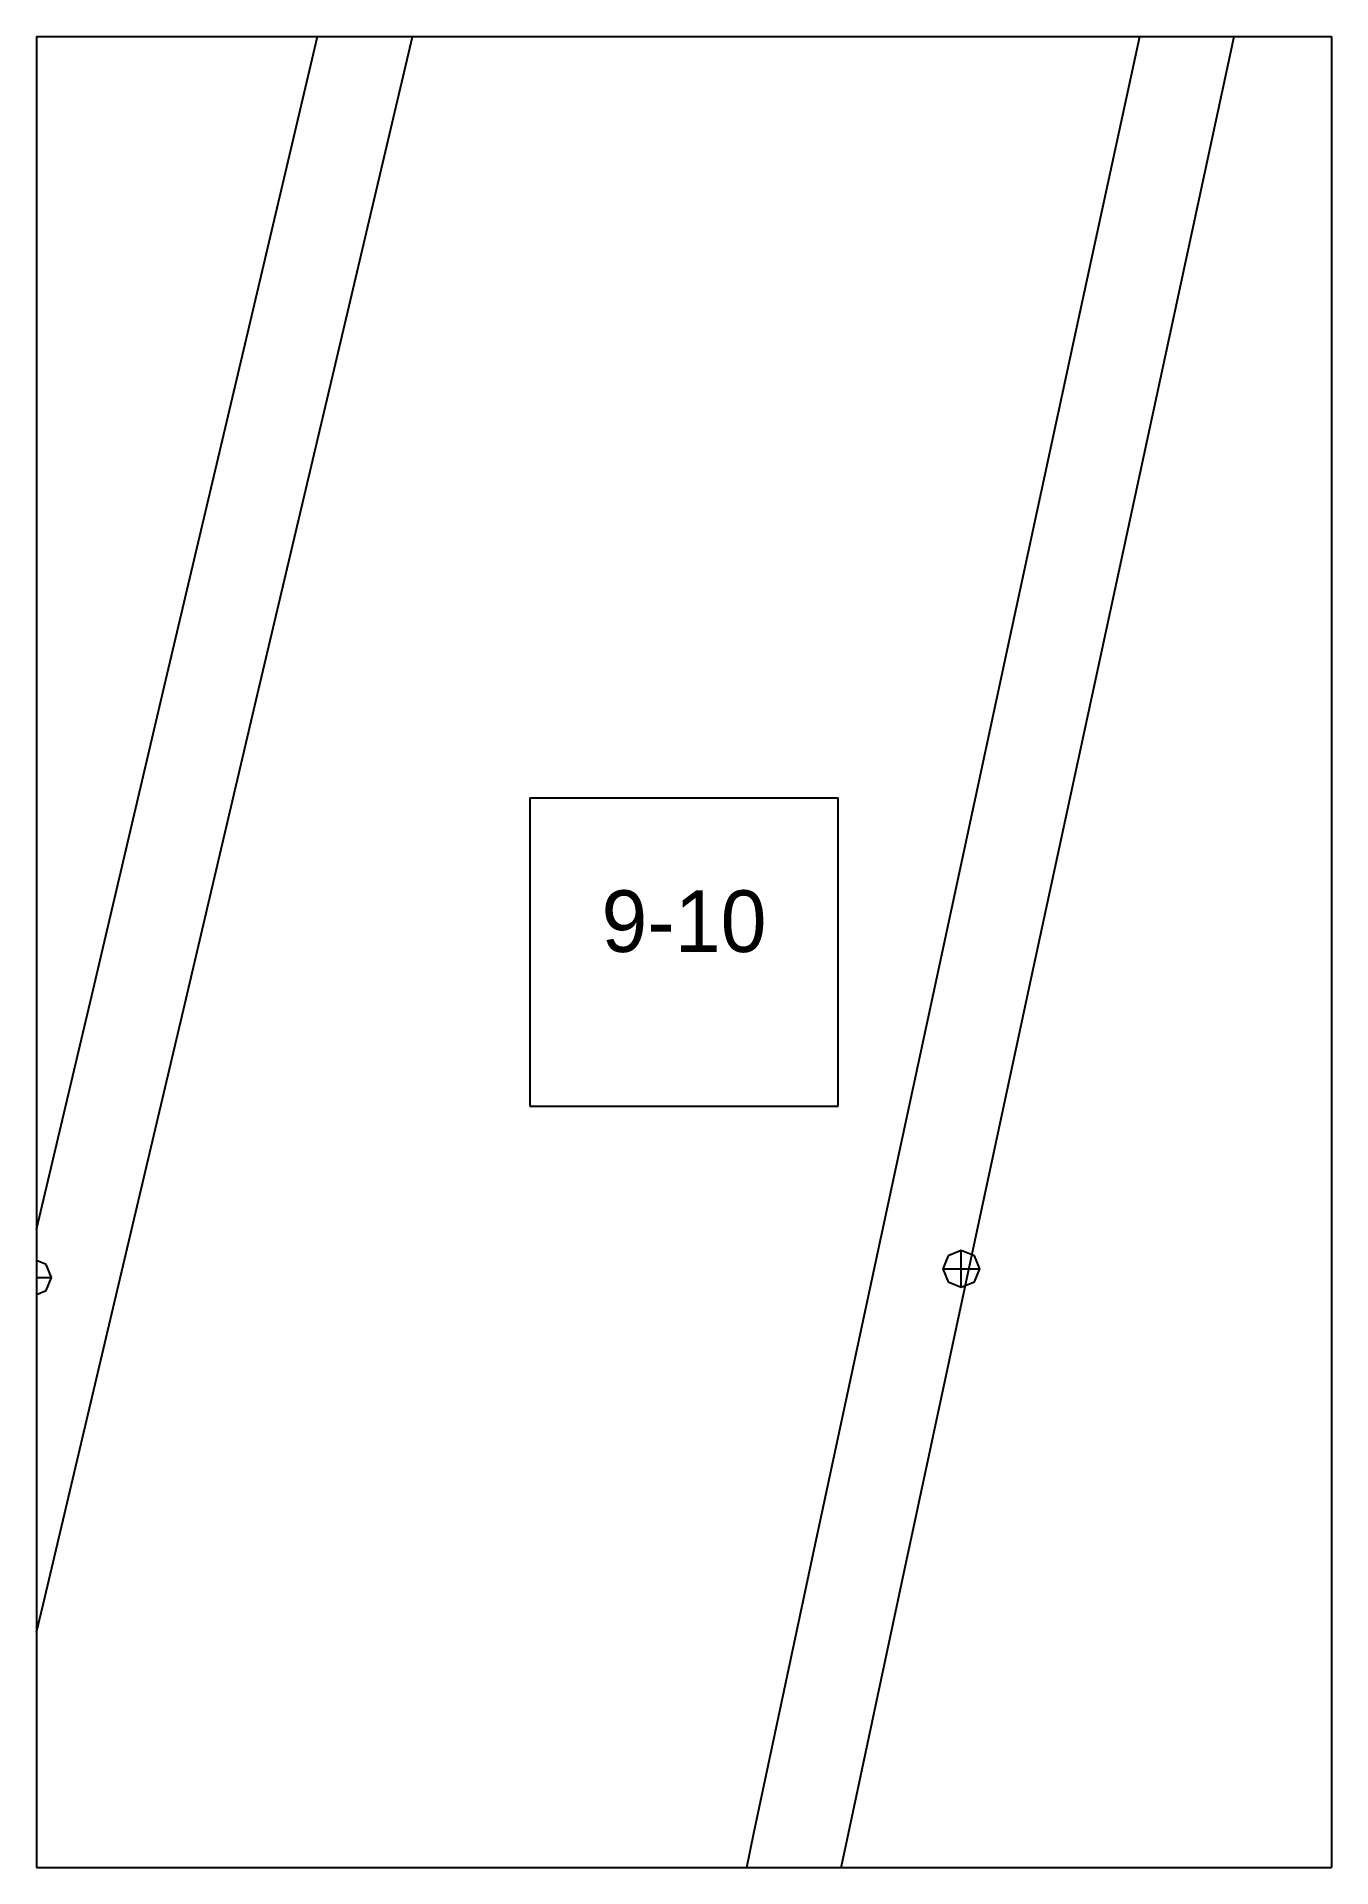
# Paper-space layout 'Plan 9-10' of a CAD drawing. Header units: metres, sheet in millimetres. Extents: x 0 to 210, y 0 to 297.
# The model-space entities are those that its viewports show. They can reach past a viewport. Long polylines and large blocks are cut down to what shows.
import ezdxf
from ezdxf.enums import TextEntityAlignment as Align

# ---------------------------------------------------------------- set-up
doc = ezdxf.new("R2010")
doc.units = ezdxf.units.M
for name, color, linetype in [('default', 7, 'Continuous'), ('TEXTLAYER', 7, 'Continuous'), ('VIEWPORTS', 7, 'Continuous')]:
    doc.layers.add(name, color=color, linetype=linetype)

msp = doc.modelspace()

# ---------------------------------------------------------------- linework, layer by layer
at = {"color": 9}
for p, q in [((1890, -2079), (1890, -2376)), ((1890, -2079), (1890, -2376)), ((2100, -2079), (2100, -2376)), ((2100, -2079), (2100, -2376)), ((1680, -2376), (1890, -2376)), ((1680, -2376), (1890, -2376)), ((1890, -2376), (2100, -2376)), ((1890, -2376), (1890, -2673)), ((1890, -2376), (2100, -2376)), ((1890, -2376), (1890, -2673)), ((2100, -2376), (2310, -2376)), ((2100, -2376), (2100, -2673)), ((2100, -2376), (2310, -2376)), ((2100, -2376), (2100, -2673)), ((1970, -2499.5), (2020, -2499.5)), ((1970, -2499.5), (1970, -2549.5)), ((2020, -2549.5), (2020, -2499.5)), ((1970, -2549.5), (2020, -2549.5)), ((1680, -2673), (1890, -2673)), ((1680, -2673), (1890, -2673)), ((1890, -2673), (2100, -2673)), ((1890, -2673), (1890, -2970)), ((1890, -2673), (2100, -2673)), ((1890, -2673), (1890, -2970)), ((2100, -2673), (2310, -2673)), ((2100, -2673), (2100, -2970)), ((2100, -2673), (2310, -2673)), ((2100, -2673), (2100, -2970))]:
    msp.add_line(p, q, dxfattribs=at)
at = {"layer": 'default', "color": 7, "linetype": 'Continuous'}
for p, q in [((1950.97, -2376.02), (1963.92, -2321.04)), ((2059.01, -2421.89), (2070.71, -2367.68)), ((1923.61, -2426.76), (1936.32, -2372.78)), ((2073.63, -2425.24), (2085.33, -2371.03)), ((1938.25, -2430), (1950.97, -2376.02)), ((2047.6, -2474.82), (2059.01, -2421.89)), ((2062.22, -2478.16), (2073.63, -2425.24)), ((1911.2, -2479.45), (1923.61, -2426.76)), ((1925.85, -2482.69), (1938.25, -2430)), ((2036.54, -2526.21), (2047.6, -2474.82)), ((1899.16, -2530.62), (1911.2, -2479.45)), ((2051.17, -2529.55), (2062.22, -2478.16)), ((1913.8, -2533.86), (1925.85, -2482.69)), ((2025.91, -2575.71), (2036.54, -2526.21)), ((2040.53, -2579.05), (2051.17, -2529.55)), ((1887.56, -2579.9), (1899.16, -2530.62)), ((1902.2, -2583.14), (1913.8, -2533.86)), ((1889.41, -2574.29), (1887.28, -2575.17)), ((1891.53, -2575.17), (1889.41, -2574.29)), ((1889.41, -2580.29), (1889.41, -2574.29)), ((2037.86, -2573.78), (2036.98, -2575.9)), ((2039.98, -2572.9), (2037.86, -2573.78)), ((2042.1, -2573.78), (2039.98, -2572.9)), ((2039.98, -2578.9), (2039.98, -2572.9)), ((2042.98, -2575.9), (2042.1, -2573.78)), ((1886.41, -2577.29), (1892.41, -2577.29)), ((1892.41, -2577.29), (1891.53, -2575.17)), ((1891.53, -2579.41), (1892.41, -2577.29)), ((2015.8, -2622.95), (2025.91, -2575.71)), ((2036.98, -2575.9), (2037.86, -2578.02)), ((2036.98, -2575.9), (2042.98, -2575.9)), ((2042.1, -2578.02), (2042.98, -2575.9)), ((1887.28, -2579.41), (1889.41, -2580.29)), ((1889.41, -2580.29), (1891.53, -2579.41)), ((2030.43, -2626.28), (2040.53, -2579.05)), ((2037.86, -2578.02), (2039.98, -2578.9)), ((2039.98, -2578.9), (2042.1, -2578.02)), ((1891.12, -2630.15), (1902.2, -2583.14)), ((2006.35, -2667.46), (2015.8, -2622.95)), ((2020.98, -2670.79), (2030.43, -2626.28)), ((1880.61, -2674.42), (1891.12, -2630.15)), ((1997.62, -2708.67), (2006.35, -2667.46)), ((2012.24, -2712), (2020.98, -2670.79))]:
    msp.add_line(p, q, dxfattribs=at)

# ---------------------------------------------------------------- texts
at = {"layer": 'TEXTLAYER', "color": 1}
msp.add_text('9-10', height=10, dxfattribs=at).set_placement((1995, -2524.5), align=Align.CENTER)

psp = doc.layouts.new('Plan 9-10')

# ---------------------------------------------------------------- viewports
at = {"layer": 'VIEWPORTS'}
psp.add_viewport(center=(105, 148.5), size=(210, 297), view_center_point=(1995, -2524.5), view_height=297, dxfattribs=at)

doc.saveas('drawing.dxf')
